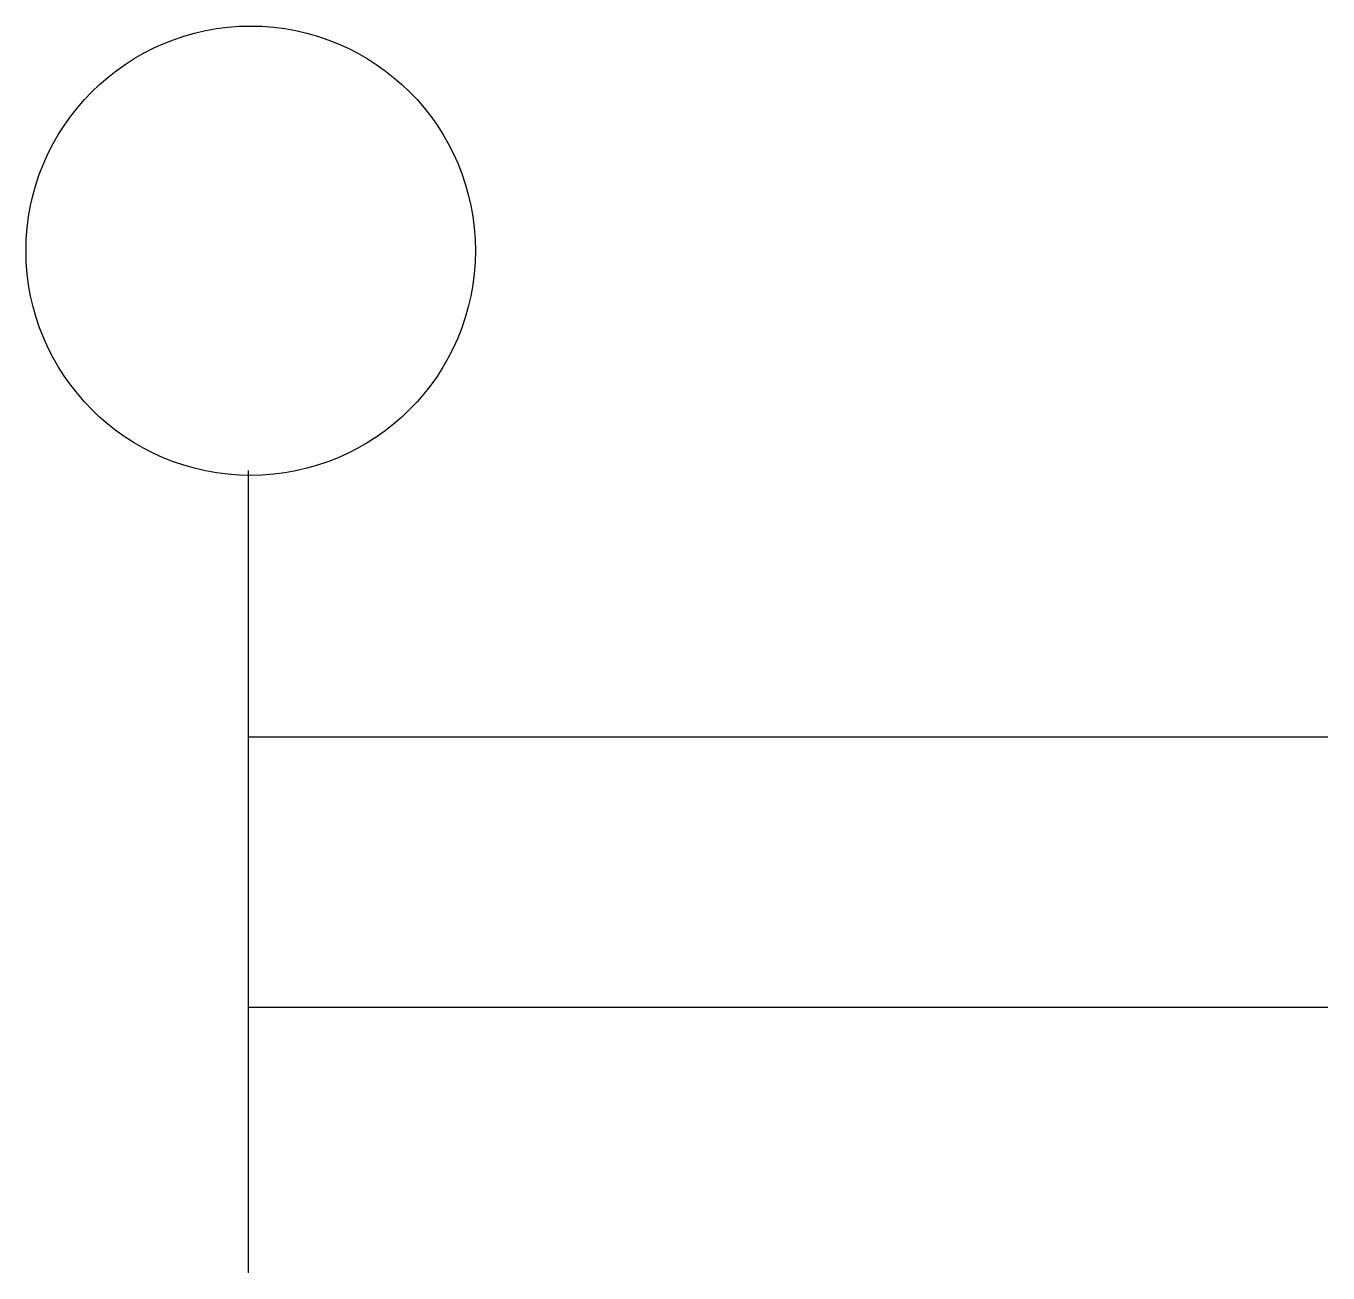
# Model space of a CAD drawing. Extents: x 650.78 to 660.43, y 335.26 to 344.5.
import ezdxf

# ---------------------------------------------------------------- set-up
doc = ezdxf.new("R2010")
doc.units = 0
doc.header["$LTSCALE"] = 5
doc.header["$MEASUREMENT"] = 0
doc.layers.add('11', color=1, linetype='CONTINUOUS')

msp = doc.modelspace()

# ---------------------------------------------------------------- linework, layer by layer
at = {"layer": '11'}
for p, q in [((652.4234, 341.2058), (652.4234, 335.2594)), ((660.4263, 339.2289), (652.4234, 339.2289)), ((652.4234, 337.2289), (660.4263, 337.2289))]:
    msp.add_line(p, q, dxfattribs=at)
msp.add_circle((652.4431, 342.8347), 1.665, dxfattribs=at)

doc.saveas('drawing.dxf')
